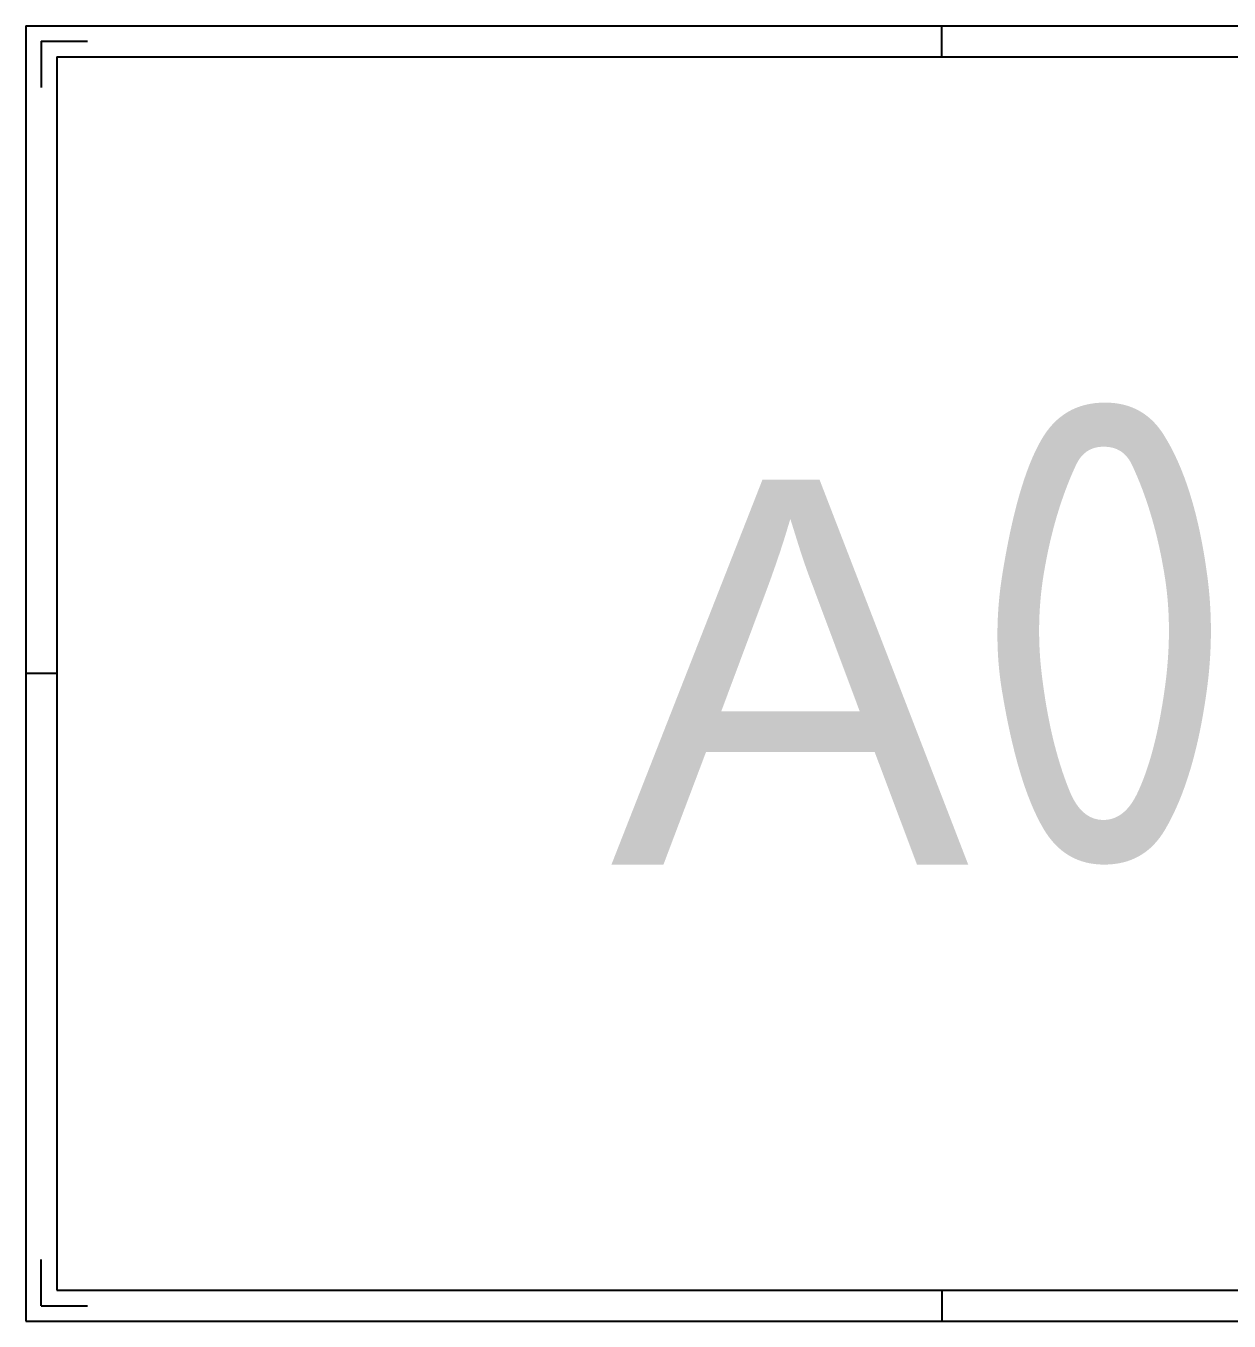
# Model space of a CAD drawing. Header units: metres. Extents: x 4452 to 7344, y -319 to 3013.
# Drawn here: x 4452 to 5233, y 1905 to 2746 of the extents above; entities that cross this region are included whole.
import ezdxf

# ---------------------------------------------------------------- set-up
doc = ezdxf.new("R2010")
doc.units = ezdxf.units.M
doc.layers.add('总内框线', color=7, linetype='Continuous')

msp = doc.modelspace()

# ---------------------------------------------------------------- linework, layer by layer
at = {"layer": '总内框线'}
for p, q in [((4451.85, 2745.74), (4451.85, 1904.74)), ((4451.85, 2745.74), (5640.85, 2745.74)), ((5046.35, 2725.74), (5046.35, 2745.74)), ((4461.85, 2735.74), (4491.85, 2735.74)), ((4461.85, 2735.74), (4461.85, 2705.74)), ((4471.85, 2725.74), (5620.85, 2725.74)), ((4471.85, 2725.74), (4471.85, 1924.74)), ((4471.85, 2325.24), (4451.85, 2325.24)), ((4461.85, 1914.74), (4461.85, 1944.74)), ((4471.85, 1924.74), (5620.85, 1924.74)), ((5046.35, 1924.74), (5046.35, 1904.74)), ((4461.85, 1914.74), (4491.85, 1914.74)), ((4451.85, 1904.74), (5640.85, 1904.74))]:
    msp.add_line(p, q, dxfattribs=at)

# ---------------------------------------------------------------- texts
at = {"layer": '总内框线', "insert": (4831.18, 2501.15), "char_height": 250, "attachment_point": 1}
msp.add_mtext('{\\fArial|b0|i0|c0|p32;A\\Fgbenor.shx,gbcbig.shx|c134;\\H1.2x;0}', dxfattribs=at)

doc.saveas('drawing.dxf')
